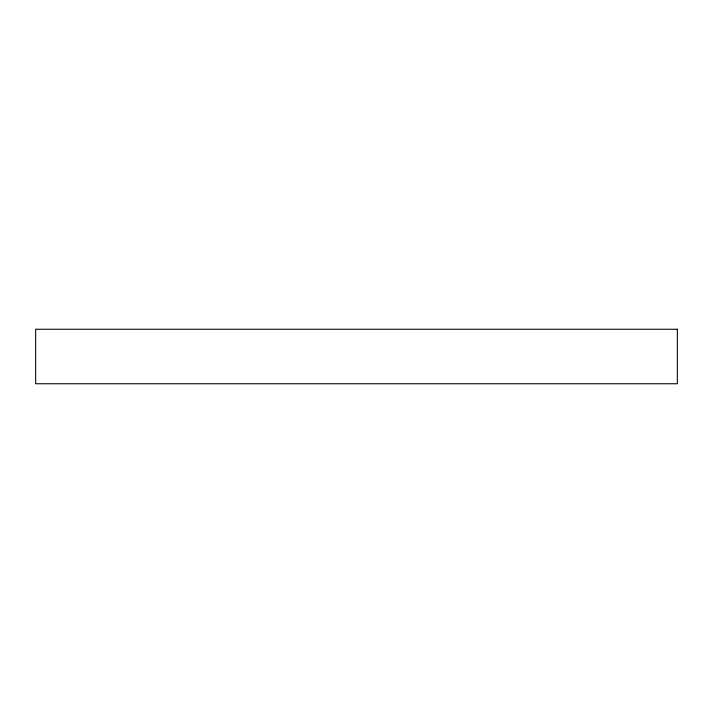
<?xml version="1.0" encoding="UTF-8"?>
<svg xmlns="http://www.w3.org/2000/svg" width="713" height="713" viewBox="0 0 713 713"><rect width="100%" height="100%" fill="white"/><g stroke="black" fill="none" stroke-linecap="round" stroke-linejoin="round"><path stroke-width="1.07" d="M677.35 329.254L35.65 329.254L35.65 383.746L677.35 383.746L677.35 329.254"/></g></svg>
